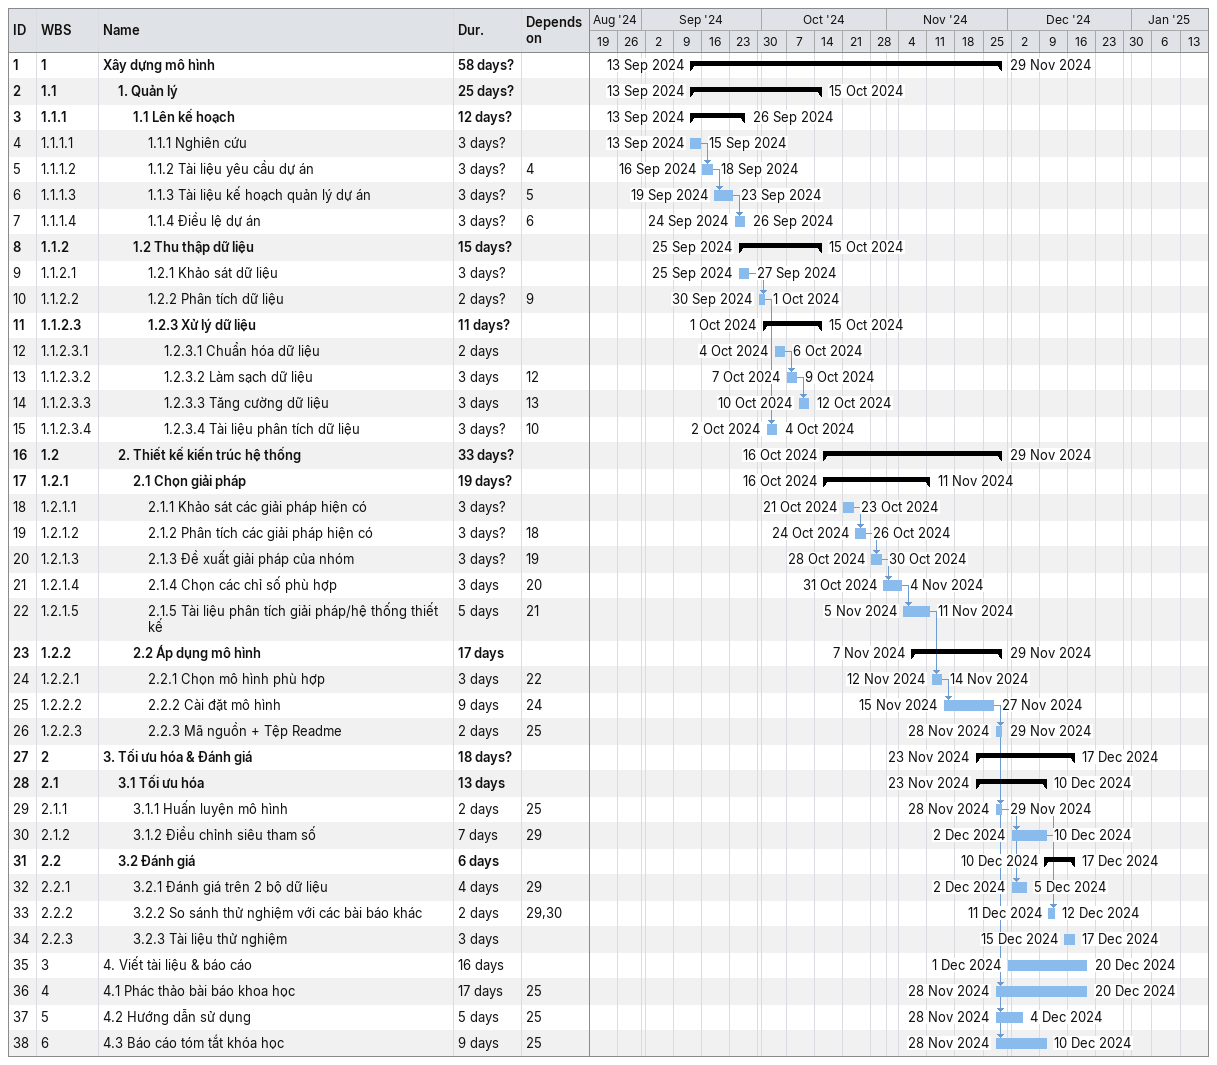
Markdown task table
| ID | WBS | Task | Duration | Start | Finish | Predecessors |
|---|---|---|---|---|---|---|
| 1 | 1 | **Xây dựng mô hình** | 58d? | 2024-09-13 | 2024-11-29 |  |
| 2 | 1.1 | **1. Quản lý** | 25d? | 2024-09-13 | 2024-10-15 |  |
| 3 | 1.1.1 | **1.1 Lên kế hoạch** | 12d? | 2024-09-13 | 2024-09-26 |  |
| 4 | 1.1.1.1 | 1.1.1 Nghiên cứu | 3d? | 2024-09-13 | 2024-09-15 |  |
| 5 | 1.1.1.2 | 1.1.2 Tài liệu yêu cầu dự án | 3d? | 2024-09-16 | 2024-09-18 | 4 |
| 6 | 1.1.1.3 | 1.1.3 Tài liệu kế hoạch quản lý dự án | 3d? | 2024-09-19 | 2024-09-23 | 5 |
| 7 | 1.1.1.4 | 1.1.4 Điều lệ dự án | 3d? | 2024-09-24 | 2024-09-26 | 6 |
| 8 | 1.1.2 | **1.2 Thu thập dữ liệu** | 15d? | 2024-09-25 | 2024-10-15 |  |
| 9 | 1.1.2.1 | 1.2.1 Khảo sát dữ liệu | 3d? | 2024-09-25 | 2024-09-27 |  |
| 10 | 1.1.2.2 | 1.2.2 Phân tích dữ liệu | 2d? | 2024-09-30 | 2024-10-01 | 9 |
| 11 | 1.1.2.3 | **1.2.3 Xử lý dữ liệu** | 11d? | 2024-10-01 | 2024-10-15 |  |
| 12 | 1.1.2.3.1 | 1.2.3.1 Chuẩn hóa dữ liệu | 2d | 2024-10-04 | 2024-10-06 |  |
| 13 | 1.1.2.3.2 | 1.2.3.2 Làm sạch dữ liệu | 3d | 2024-10-07 | 2024-10-09 | 12 |
| 14 | 1.1.2.3.3 | 1.2.3.3 Tăng cường dữ liệu | 3d | 2024-10-10 | 2024-10-12 | 13 |
| 15 | 1.1.2.3.4 | 1.2.3.4 Tài liệu phân tích dữ liệu | 3d? | 2024-10-02 | 2024-10-04 | 10 |
| 16 | 1.2 | **2. Thiết kế kiến trúc hệ thống** | 33d? | 2024-10-16 | 2024-11-29 |  |
| 17 | 1.2.1 | **2.1 Chọn giải pháp** | 19d? | 2024-10-16 | 2024-11-11 |  |
| 18 | 1.2.1.1 | 2.1.1 Khảo sát các giải pháp hiện có | 3d? | 2024-10-21 | 2024-10-23 |  |
| 19 | 1.2.1.2 | 2.1.2 Phân tích các giải pháp hiện có | 3d? | 2024-10-24 | 2024-10-26 | 18 |
| 20 | 1.2.1.3 | 2.1.3 Đề xuất giải pháp của nhóm | 3d? | 2024-10-28 | 2024-10-30 | 19 |
| 21 | 1.2.1.4 | 2.1.4 Chọn các chỉ số phù hợp | 3d | 2024-10-31 | 2024-11-04 | 20 |
| 22 | 1.2.1.5 | 2.1.5 Tài liệu phân tích giải pháp/hệ thống thiết kế | 5d | 2024-11-05 | 2024-11-11 | 21 |
| 23 | 1.2.2 | **2.2 Áp dụng mô hình** | 17d | 2024-11-07 | 2024-11-29 |  |
| 24 | 1.2.2.1 | 2.2.1 Chọn mô hình phù hợp | 3d | 2024-11-12 | 2024-11-14 | 22 |
| 25 | 1.2.2.2 | 2.2.2 Cài đặt mô hình | 9d | 2024-11-15 | 2024-11-27 | 24 |
| 26 | 1.2.2.3 | 2.2.3 Mã nguồn + Tệp Readme | 2d | 2024-11-28 | 2024-11-29 | 25 |
| 27 | 2 | **3. Tối ưu hóa & Đánh giá** | 18d? | 2024-11-23 | 2024-12-17 |  |
| 28 | 2.1 | **3.1 Tối ưu hóa** | 13d | 2024-11-23 | 2024-12-10 |  |
| 29 | 2.1.1 | 3.1.1 Huấn luyện mô hình | 2d | 2024-11-28 | 2024-11-29 | 25 |
| 30 | 2.1.2 | 3.1.2 Điều chỉnh siêu tham số | 7d | 2024-12-02 | 2024-12-10 | 29 |
| 31 | 2.2 | **3.2 Đánh giá** | 6d | 2024-12-10 | 2024-12-17 |  |
| 32 | 2.2.1 | 3.2.1 Đánh giá trên 2 bộ dữ liệu | 4d | 2024-12-02 | 2024-12-05 | 29 |
| 33 | 2.2.2 | 3.2.2 So sánh thử nghiệm với các bài báo khác | 2d | 2024-12-11 | 2024-12-12 | 29, 30 |
| 34 | 2.2.3 | 3.2.3 Tài liệu thử nghiệm | 3d | 2024-12-15 | 2024-12-17 |  |
| 35 | 3 | 4. Viết tài liệu & báo cáo | 16d | 2024-12-01 | 2024-12-20 |  |
| 36 | 4 | 4.1 Phác thảo bài báo khoa học | 17d | 2024-11-28 | 2024-12-20 | 25 |
| 37 | 5 | 4.2 Hướng dẫn sử dụng | 5d | 2024-11-28 | 2024-12-04 | 25 |
| 38 | 6 | 4.3 Báo cáo tóm tắt khóa học | 9d | 2024-11-28 | 2024-12-10 | 25 |
